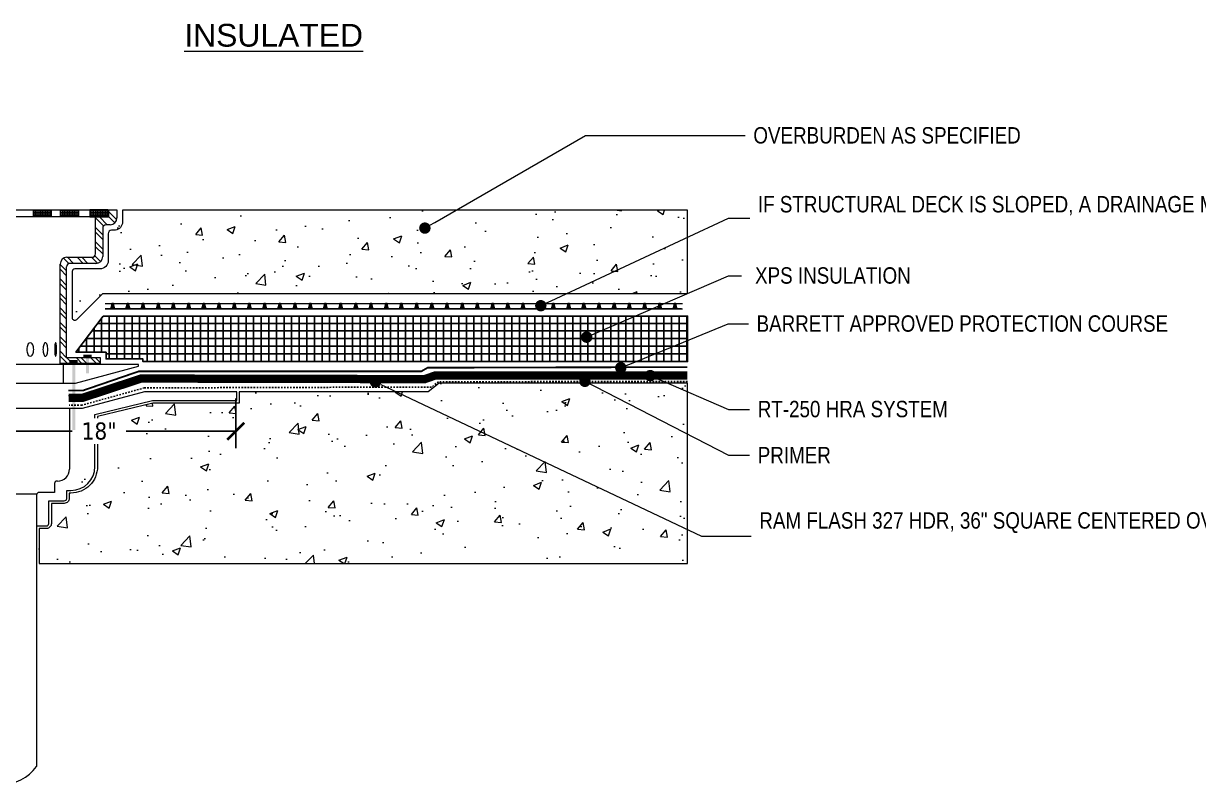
# Model space of a CAD drawing. Header units: inches. Extents: x -32 to 379, y 0 to 53.
# Drawn here: x 16.7 to 94, y 3.3 to 53.3 of the extents above; entities that cross this region are included whole.
import ezdxf
from ezdxf import colors
from ezdxf.entities.mleader import LeaderData, LeaderLine
from ezdxf.math import Vec2, Vec3

# ---------------------------------------------------------------- set-up
doc = ezdxf.new("R2010")
doc.units = ezdxf.units.IN
doc.header["$MEASUREMENT"] = 0
doc.linetypes.add('Dashed - Dense', pattern=[0.8, 0.5, -0.3])
doc.linetypes.add('DASHED2', pattern=[0.1875, 0.125, -0.0625])
for name, color, linetype, lineweight in [('Drainage Mat', 191, 'Continuous', 0), ('Others', 190, 'Continuous', 0), ('RAM HDR 327', 63, 'Continuous', 0), ('RT-250 HRA SYSTEM LIQUID', 241, 'Continuous', 0), ('RT-250 HRA SYSTEM MESH', 3, 'Continuous', 0), ('Text', 20, 'Continuous', 0)]:
    doc.layers.add(name, color=color, linetype=linetype, lineweight=lineweight)
for name, color, linetype in [('Insulation Border', 8, 'Continuous'), ('Insulation Foam', 9, 'Continuous'), ('Primer', 32, 'DASHED2')]:
    doc.layers.add(name, color=color, linetype=linetype)
doc.layers.add('Protection Course', color=99, linetype='Dashed - Dense', lineweight=0, true_color=0x216123)
doc.styles.add('Annotative', font='tahoma.ttf')
doc.styles.add('GENERATED_STYLE_3', font='')
doc.styles.get("Standard").update_dxf_attribs({"font": ''})
doc.styles.get('GENERATED_STYLE_3').set_extended_font_data('Arial Narrow')
doc.styles.get('Standard').set_extended_font_data('Arial Narrow')
doc.dimstyles.new('Annotative', dxfattribs={"dimscale": 0, "dimtxt": 0.09375, "dimasz": 0.09375, "dimexe": 0.09375, "dimexo": 0.09375, "dimgap": 0.0625, "dimtad": 0, "dimtih": 1, "dimtoh": 1, "dimlfac": -1, "dimzin": 3, "dimdsep": 46, "dimlunit": 4, "dimtxsty": 'Annotative', "dimblk": 'ARCHTICK', "dimcen": 0.09, "dimclrd": 256, "dimclre": 256, "dimclrt": 256, "dimadec": 0, "dimazin": 2, "dimtfac": 1, "dimtix": 1, "dimtofl": 0, "dimtmove": 1, "dimatfit": 1, "dimldrblk": 'CLOSEDBLANK', "dimfxl": 1, "dimtfill": 1, "dimtolj": 1, "dimtzin": 0, "dimarcsym": 0})

# ---------------------------------------------------------------- blocks, each defined once
blk = doc.blocks.new('*U17')
at = {"layer": 'Drainage Mat'}
h = blk.add_hatch(color=256, dxfattribs=at)
h.dxf.hatch_style = 1
h.paths.add_polyline_path([(0.5, 0.343), (0.447, 0.343), (0.355, 0), (0.5, 0), (0.645, 0), (0.553, 0.343)])
at = {"layer": 'Drainage Mat', "linetype": 'Continuous'}
for points in [[(0, 0.343), (1, 0.343)], [(0, 0), (1, 0)]]:
    blk.add_lwpolyline(points, dxfattribs=at)
blk.add_lwpolyline([(0.5, 0.343), (0.447, 0.343), (0.355, 0), (0.5, 0), (0.645, 0), (0.553, 0.343)], close=True, dxfattribs=at)
blk = doc.blocks.new('*U18')
at = {"layer": 'Drainage Mat', "color": 0, "linetype": 'ByBlock', "lineweight": -2, "transparency": 16777216}
for p in [(22.074, 34.567), (23.074, 34.567), (24.074, 34.567), (25.074, 34.567), (26.074, 34.567), (27.074, 34.567), (28.074, 34.567), (29.074, 34.567), (30.074, 34.567), (31.074, 34.567), (32.074, 34.567), (33.074, 34.567), (34.074, 34.567), (35.074, 34.567), (36.074, 34.567), (37.074, 34.567), (38.074, 34.567), (39.074, 34.567), (40.074, 34.567), (41.074, 34.567), (42.074, 34.567), (43.074, 34.567), (44.074, 34.567), (45.074, 34.567), (46.074, 34.567), (47.074, 34.567), (48.074, 34.567), (49.074, 34.567), (50.074, 34.567), (51.074, 34.567), (52.074, 34.567), (53.074, 34.567), (54.074, 34.567), (55.074, 34.567), (56.074, 34.567), (57.074, 34.567), (58.074, 34.567), (59.074, 34.567)]:
    blk.add_blockref('*U17', p, dxfattribs=at)
blk = doc.blocks.new('_Dot')
at = {"color": 0, "linetype": 'ByBlock', "lineweight": -2}
blk.add_line((-0.5, 0), (-1, 0), dxfattribs=at)
at = {"color": 0, "linetype": 'ByBlock', "const_width": 0.5}
blk.add_lwpolyline([(-0.25, 0, 1), (0.25, 0, 1)], format="xyb", close=True, dxfattribs=at)
blk = doc.blocks.new('_ArchTick')
at = {"color": 0, "linetype": 'ByBlock', "const_width": 0.15}
blk.add_lwpolyline([(-0.5, -0.5), (0.5, 0.5)], dxfattribs=at)
blk = doc.blocks.new('*D19')
at = {"layer": 'Defpoints', "color": 0, "transparency": 16777216}
for p in [(12.688, 29.425), (30.673, 29.79), (30.673, 26.51)]:
    blk.add_point(p, dxfattribs=at)
at = {"layer": 'Text', "lineweight": -2, "transparency": 16777216}
for p, q in [((30.673, 28.665), (30.673, 25.385)), ((12.688, 28.3), (12.688, 25.385)), ((12.688, 26.51), (19.904, 26.51)), ((30.673, 26.51), (23.457, 26.51))]:
    blk.add_line(p, q, dxfattribs=at)
at = {"layer": 'Text', "lineweight": -2, "transparency": 16777216, "xscale": 1.125, "yscale": 1.125, "zscale": 1.125, "rotation": 180}
blk.add_blockref('_ArchTick', (12.688, 26.51), dxfattribs=at)
at = {"layer": 'Text', "lineweight": -2, "transparency": 16777216, "xscale": 1.125, "yscale": 1.125, "zscale": 1.125}
blk.add_blockref('_ArchTick', (30.673, 26.51), dxfattribs=at)
at = {"layer": 'Text', "transparency": 16777216, "insert": (21.681, 26.51), "char_height": 1.125, "attachment_point": 5, "style": 'Annotative', "bg_fill": 3, "box_fill_scale": 1.25, "bg_fill_color": 9, "bg_fill_true_color": 13158600, "bg_fill_transparency": 0}
blk.add_mtext('\\A1;18"', dxfattribs=at)
blk = doc.blocks.new('_ClosedBlank')
at = {"color": 0, "linetype": 'ByBlock', "lineweight": -2}
for p, q in [((-1, 0.17), (0, 0)), ((-1, 0.17), (-1, -0.17)), ((0, 0), (-1, -0.17))]:
    blk.add_line(p, q, dxfattribs=at)

msp = doc.modelspace()

# ---------------------------------------------------------------- hatches: boundary and pattern name
at = {"layer": 'Insulation Foam'}
h = msp.add_hatch(dxfattribs=at)
h.set_pattern_fill('NET', color=256, scale=4)
h.set_pattern_definition([(0, (-883.15044, 24.10415), (0, 0.5), []), (90, (-883.15044, 24.10415), (-0.5, 3e-17), [])])
h.paths.add_polyline_path([(22.1483, 31.7015), (22.1483, 31.2648), (24.5632, 31.2648), (24.5632, 31.0941), (60.4024, 31.0941), (60.4024, 34.0829), (21.9526, 34.0829), (20.1548, 31.7015)])
at = {"layer": 'Others'}
h = msp.add_hatch(dxfattribs=at)
h.set_pattern_fill('CONCRETE___STRUCTURAL_0002', color=256, style=0, pattern_type=2)
h.set_pattern_definition([(50, (-41.259, -22.1648), (-5.46552, 0.47817), [0.5715, -6.2865]), (355, (-41.259, -22.165), (-1.05729, 5.7317), [0.4572, -5.0292]), (100.4514, (-40.804, -22.2046), (4.40824, 5.25353), [0.4857, -5.3427]), (46.184, (-41.259, -20.641), (-8.13238, 1.26125), [0.85725, -9.42975]), (96.6356, (-40.5815, -20.746), (7.12213, 7.4228), [0.72855, -8.01405]), (351.184, (-41.259, -20.641), (7.1221, 7.4228), [0.6858, -7.5438]), (21, (-40.497, -21.0218), (-4.54843, 3.06796), [0.5715, -6.2865]), (326, (-40.497, -21.022), (1.85406, 5.52564), [0.4572, -5.0292]), (71.4514, (-40.118, -21.2774), (6.4025, 2.45768), [0.4857, -5.3427]), (37.5, (-41.2592, -22.1648), (0.092658, 2.53665), [0, -4.96824, 0, -5.1054, 0, -5.04825]), (7.5, (-41.2592, -22.1648), (2.00459, 3.00542), [0, -2.91084, 0, -4.85394, 0, -1.92405]), (327.5, (-42.9585, -22.1648), (-4.067727, 0.171868), [0, -1.905, 0, -5.9436, 0, -7.8867]), (317.5, (-43.7205, -22.1648), (4.44388, 0.7628), [0, -2.4765, 0, -3.94716, 0, -5.6007])])
edge = h.paths.add_edge_path()
edge.add_line((22.2838, 39.5046), (22.2838, 37.7263))
edge.add_arc((21.7453, 37.7263), 0.5385, 270, 360, ccw=False)
edge.add_line((21.7453, 37.1878), (20.0912, 37.1878))
edge.add_arc((20.0912, 37.0082), 0.1795, 90, 180)
edge.add_line((19.9117, 37.0082), (19.9117, 33.9869))
edge.add_arc((20.0912, 33.9869), 0.1795, 180, 315)
edge.add_line((20.2181, 33.86), (21.9226, 35.5645))
edge.add_line((21.9226, 35.5645), (60.4024, 35.5645))
edge.add_line((60.4024, 35.5645), (60.4024, 41.0613))
edge.add_line((60.4024, 41.0613), (23.2228, 41.0613))
edge.add_line((23.2228, 41.0613), (23.2228, 40.269))
edge.add_arc((22.6664, 40.2768), 0.5565, 280.154934, 359.195855, ccw=False)
edge.add_line((22.7645, 39.729), (22.5082, 39.729))
edge.add_arc((22.5082, 39.5046), 0.2244, 90, 180)
at = {"layer": 'Others', "linetype": 'Continuous'}
for points in [[(20.2822, 31.1887), (19.7354, 31.1887), (19.7354, 30.9922), (20.2822, 30.9922)], [(19.9137, 30.9788), (19.9137, 26.5869), (20.1102, 26.5869), (20.1102, 30.9788)], [(21.185, 31.5361), (20.6383, 31.5361), (20.6383, 31.3396), (21.185, 31.3396)], [(20.8165, 31.3262), (20.8165, 30.3203), (21.013, 30.3203), (21.013, 31.3262)]]:
    msp.add_hatch(color=256, dxfattribs=at).paths.add_polyline_path(points)
at = {"layer": 'Others'}
h = msp.add_hatch(dxfattribs=at)
h.set_pattern_fill('CONCRETE___STRUCTURAL_0002', color=256, style=0, pattern_type=2)
h.set_pattern_definition([(50, (-173.225, 22.9474), (-5.46552, 0.47817), [0.5715, -6.2865]), (355, (-173.225, 22.9474), (-1.05729, 5.7317), [0.4572, -5.0292]), (100.4514, (-172.7697, 22.9075), (4.40824, 5.25353), [0.4857, -5.3427]), (46.1842, (-173.225, 24.4714), (-8.13238, 1.26125), [0.85725, -9.42975]), (96.6356, (-172.5475, 24.366), (7.12213, 7.42278), [0.72855, -8.01405]), (351.184, (-173.225, 24.471), (7.12212, 7.42278), [0.6858, -7.5438]), (21, (-172.463, 24.0904), (-4.54843, 3.06796), [0.5715, -6.2865]), (326, (-172.463, 24.0904), (1.85406, 5.52564), [0.4572, -5.0292]), (71.4514, (-172.084, 23.8347), (6.4025, 2.45768), [0.4857, -5.3427]), (37.5, (-173.2252, 22.9474), (0.092658, 2.536651), [0, -4.96824, 0, -5.1054, 0, -5.04825]), (7.5, (-173.2252, 22.9474), (2.00459, 3.005417), [0, -2.91084, 0, -4.85394, 0, -1.92405]), (327.5, (-174.9244, 22.9474), (-4.067727, 0.171868), [0, -1.905, 0, -5.9436, 0, -7.8867]), (317.5, (-175.6864, 22.9474), (4.44388, 0.7628), [0, -2.4765, 0, -3.94716, 0, -5.6007])])
edge = h.paths.add_edge_path()
edge.add_arc((19.3963, 22.0851), 0.3258, 270, 360, ccw=False)
edge.add_line((19.3963, 21.7593), (18.5453, 21.7593))
edge.add_line((18.5453, 21.7593), (18.5453, 20.436))
edge.add_arc((18.2195, 20.436), 0.3258, 270, 360, ccw=False)
edge.add_line((18.2195, 20.1102), (17.7444, 20.1102))
edge.add_line((17.7444, 20.1102), (17.7444, 17.7939))
edge.add_line((17.7444, 17.7939), (60.4024, 17.7939))
edge.add_line((60.4024, 17.7939), (60.4024, 29.6794))
edge.add_line((60.4024, 29.6794), (44.0673, 29.6794))
edge.add_line((44.0673, 29.6794), (43.3357, 29.097))
edge.add_line((43.3357, 29.097), (30.9038, 29.097))
edge.add_line((30.9038, 29.097), (30.9038, 28.3644))
edge.add_line((30.9038, 28.3644), (25.2095, 28.3644))
edge.add_line((25.2095, 28.3644), (21.5764, 27.4749))
edge.add_line((21.5764, 27.4749), (21.5764, 24.184))
edge.add_arc((19.8345, 24.1815), 1.7419, -90.083378, 0.083378, ccw=False)
edge.add_line((19.832, 22.4396), (19.722, 22.4396))
edge.add_line((19.722, 22.4396), (19.722, 22.0851))

# ---------------------------------------------------------------- linework, layer by layer
at = {"layer": 'Drainage Mat'}
msp.add_lwpolyline([(59.9968, 34.5674), (22.0738, 34.5674)], dxfattribs=at)
at = {"layer": 'Insulation Border', "linetype": 'Continuous', "flags": 128}
msp.add_lwpolyline([(22.1483, 31.7015), (22.1483, 31.2648), (24.5632, 31.2648), (24.5632, 31.0941), (60.4024, 31.0941), (60.4024, 34.0829), (21.9526, 34.0829), (20.1548, 31.7015)], close=True, dxfattribs=at)
at = {"layer": 'Insulation Border', "linetype": 'Continuous'}
msp.add_lwpolyline([(22.1483, 31.7015), (20.1548, 31.7015), (21.9526, 34.0829), (60.4024, 34.0829), (60.4024, 31.0941), (24.5632, 31.0941), (24.5632, 31.2648), (22.1483, 31.2648)], close=True, dxfattribs=at)
at = {"layer": 'Others', "linetype": 'Continuous'}
for p, q in [((4.3086, 41.086), (21.0681, 41.086)), ((17.3462, 41.086), (17.3462, 40.6188)), ((18.5582, 41.0226), (17.3462, 41.0226)), ((17.3939, 40.6188), (17.3939, 41.086)), ((17.5061, 40.6188), (17.5061, 41.086)), ((17.6183, 40.6188), (17.6183, 41.086)), ((17.7305, 40.6188), (17.7305, 41.086)), ((17.8427, 40.6188), (17.8427, 41.086)), ((17.9549, 40.6188), (17.9549, 41.086)), ((18.0671, 40.6188), (18.0671, 41.086)), ((18.1792, 40.6188), (18.1792, 41.086)), ((18.2914, 40.6188), (18.2914, 41.086)), ((18.4036, 40.6188), (18.4036, 41.086)), ((18.5158, 40.6188), (18.5158, 41.086)), ((18.5582, 40.6188), (18.5582, 41.086)), ((19.1288, 41.086), (19.1288, 40.6188)), ((20.3408, 41.0226), (19.1288, 41.0226)), ((19.1765, 40.6188), (19.1765, 41.086)), ((19.2887, 40.6188), (19.2887, 41.086)), ((19.4009, 40.6188), (19.4009, 41.086)), ((19.5131, 40.6188), (19.5131, 41.086)), ((19.6253, 40.6188), (19.6253, 41.086)), ((19.7375, 40.6188), (19.7375, 41.086)), ((19.8497, 40.6188), (19.8497, 41.086)), ((19.9618, 40.6188), (19.9618, 41.086)), ((20.074, 40.6188), (20.074, 41.086)), ((20.1862, 40.6188), (20.1862, 41.086)), ((20.2984, 40.6188), (20.2984, 41.086)), ((20.3408, 40.6188), (20.3408, 41.086)), ((22.2885, 41.086), (21.0701, 41.086)), ((21.0765, 41.086), (21.0765, 40.6188)), ((22.2885, 41.0226), (21.0765, 41.0226)), ((21.1243, 40.6188), (21.1243, 41.086)), ((21.2365, 40.6188), (21.2365, 41.086)), ((21.3486, 40.6188), (21.3486, 41.086)), ((21.4608, 40.6188), (21.4608, 41.086)), ((21.573, 40.6188), (21.573, 41.086)), ((21.6852, 40.6188), (21.6852, 41.086)), ((21.7974, 40.6188), (21.7974, 41.086)), ((21.9096, 40.6188), (21.9096, 41.086)), ((22.0218, 40.6188), (22.0218, 41.086)), ((22.134, 40.6188), (22.134, 41.086)), ((22.2462, 40.6188), (22.2462, 41.086)), ((22.2885, 40.6188), (22.2885, 41.086)), ((22.3198, 41.086), (22.8571, 41.086)), ((22.3198, 40.6057), (22.3198, 41.086)), ((22.8571, 41.0412), (22.8123, 41.086)), ((22.8571, 41.086), (22.8571, 40.5436)), ((21.0565, 40.6188), (4.3201, 40.6188)), ((18.5582, 40.9104), (17.3462, 40.9104)), ((18.5582, 40.7982), (17.3462, 40.7982)), ((18.5582, 40.686), (17.3462, 40.686)), ((20.3408, 40.9104), (19.1288, 40.9104)), ((20.3408, 40.7982), (19.1288, 40.7982)), ((20.3408, 40.686), (19.1288, 40.686)), ((21.0681, 40.6188), (22.2885, 40.6188)), ((22.2885, 40.9104), (21.0765, 40.9104)), ((22.2885, 40.7982), (21.0765, 40.7982)), ((22.2885, 40.686), (21.0765, 40.686)), ((21.4389, 40.6057), (22.3198, 40.6057)), ((21.4389, 38.1753), (21.4389, 40.6057)), ((21.9758, 40.0186), (21.4389, 40.5555)), ((22.2169, 40.0948), (21.706, 40.6057)), ((22.8406, 40.423), (22.3198, 40.9438)), ((22.7228, 40.2235), (22.3198, 40.6265)), ((21.9199, 39.4398), (21.4389, 39.9208)), ((21.9199, 39.1224), (21.4389, 39.6035)), ((21.9199, 39.8704), (21.9199, 38.0023)), ((22.4083, 40.0948), (22.1443, 40.0948)), ((21.9199, 38.4878), (21.4389, 38.9689)), ((19.6943, 37.5403), (19.3444, 37.8902)), ((19.5698, 37.9509), (21.2145, 37.9509)), ((19.9984, 37.5535), (19.601, 37.9509)), ((20.633, 37.5535), (20.2356, 37.9509)), ((20.9503, 37.5535), (20.553, 37.9509)), ((21.5732, 37.5653), (21.1876, 37.9509)), ((21.7795, 37.6763), (21.4027, 38.0531)), ((21.9199, 38.1705), (21.4389, 38.6515)), ((19.1211, 30.9689), (19.1211, 37.5021)), ((19.5459, 37.054), (19.1211, 37.4789)), ((19.5459, 36.7367), (19.1211, 37.1616)), ((19.5459, 31.3357), (19.5459, 37.3292)), ((21.4712, 37.5535), (19.7703, 37.5535)), ((19.5459, 36.1021), (19.1211, 36.5269)), ((19.5459, 35.7848), (19.1211, 36.2096)), ((19.5459, 35.1501), (19.1211, 35.575)), ((19.5459, 34.8328), (19.1211, 35.2576)), ((19.5459, 34.1982), (19.1211, 34.623)), ((19.5459, 33.8809), (19.1211, 34.3057)), ((19.5459, 33.2462), (19.1211, 33.6711)), ((19.5459, 32.9289), (19.1211, 33.3537)), ((19.5459, 32.2943), (19.1211, 32.7191)), ((19.5459, 31.9769), (19.1211, 32.4018)), ((19.5459, 31.3423), (19.1211, 31.7671)), ((19.6019, 30.9689), (19.1211, 31.4498)), ((21.7825, 30.9689), (19.1211, 30.9689)), ((21.7825, 31.3357), (19.5459, 31.3357)), ((19.9193, 30.9689), (19.5525, 31.3357)), ((20.5539, 30.9689), (20.1871, 31.3357)), ((20.8712, 30.9689), (20.5044, 31.3357)), ((21.5059, 30.9689), (21.1391, 31.3357)), ((21.7825, 31.0096), (21.4564, 31.3357)), ((21.7825, 30.9689), (21.7825, 31.3357)), ((24.281, 30.899), (1.4997, 30.899)), ((19.3452, 29.6774), (19.3452, 30.899)), ((20.1351, 29.6774), (24.281, 30.7883)), ((24.281, 30.7883), (24.281, 30.899)), ((5.6456, 29.6774), (20.1351, 29.6774)), ((19.7387, 27.9988), (6.042, 27.9988)), ((19.7387, 27.9988), (19.7387, 24.0116)), ((18.9506, 23.2235), (18.9106, 23.2235)), ((18.753, 22.4829), (17.7339, 22.4829)), ((18.753, 23.0659), (18.753, 22.4829)), ((8.1873, 22.3968), (17.5934, 22.3968)), ((17.5763, 22.3253), (17.5763, 4.433)), ((17.5763, 20.2783), (18.2195, 20.2783))]:
    msp.add_line(p, q, dxfattribs=at)
at = {"layer": 'Others', "flags": 128}
for points in [[(22.2838, 39.5046), (22.2838, 37.7263, -0.4142136), (21.7453, 37.1878), (20.0912, 37.1878, 0.4142136), (19.9117, 37.0082), (19.9117, 33.9869, 0.6681786), (20.2181, 33.86), (21.9226, 35.5645), (60.4024, 35.5645), (60.4024, 41.0613), (23.2228, 41.0613), (23.2228, 40.269, -0.3592383), (22.7645, 39.729), (22.5082, 39.729, 0.4142136)], [(19.722, 22.0851, -0.4142136), (19.3963, 21.7593), (18.5453, 21.7593), (18.5453, 20.436, -0.4142136), (18.2195, 20.1102), (17.7444, 20.1102), (17.7444, 17.7939), (60.4024, 17.7939), (60.4024, 29.6794), (44.0673, 29.6794), (43.3357, 29.097), (30.9038, 29.097), (30.9038, 28.3644), (25.2095, 28.3644), (21.5764, 27.4749), (21.5764, 24.184, -0.4150663), (19.832, 22.4396), (19.722, 22.4396)]]:
    msp.add_lwpolyline(points, format="xyb", close=True, dxfattribs=at)
at = {"layer": 'Others', "linetype": 'Continuous'}
for points in [[(17.0748, 32.2983, 0.1050534), (16.9912, 32.1969, 0.0669706), (16.9432, 32.0635, 0.1065329), (16.9432, 31.7087, 0.0669706), (16.9912, 31.5754, 0.1050534), (17.0748, 31.474, 0.3494504), (17.231, 31.474, 0.1050534), (17.3146, 31.5754, 0.0669706), (17.3627, 31.7087, 0.1065327), (17.3627, 32.0635, 0.0669706), (17.3146, 32.1969, 0.1050534), (17.231, 32.2983, 0.3494506), (17.0748, 32.2983)], [(18.1015, 32.3027, 0.0934925), (18.0384, 32.1969, 0.0501577), (18.0048, 32.0658, 0.075397), (18.0048, 31.7065, 0.0501577), (18.0384, 31.5754, 0.0934925), (18.1015, 31.4695, 0.4507399), (18.2029, 31.4695, 0.0934925), (18.266, 31.5754, 0.0501577), (18.2995, 31.7065, 0.0753969), (18.2995, 32.0658, 0.0501577), (18.266, 32.1969, 0.0934925), (18.2029, 32.3027, 0.4507401), (18.1015, 32.3027)], [(18.81, 32.3145, 0.0461623), (18.7825, 32.1969, 0.020018), (18.77, 32.0678, 0.0285671), (18.77, 31.7045, 0.020018), (18.7825, 31.5754, 0.0461623), (18.81, 31.4578, 0.7207989), (18.8409, 31.4578, 0.0461623), (18.8683, 31.5754, 0.020018), (18.8809, 31.7045, 0.0285671), (18.8809, 32.0678, 0.020018), (18.8683, 32.1969, 0.0461623), (18.8409, 32.3145, 0.7207988), (18.81, 32.3145)]]:
    msp.add_lwpolyline(points, format="xyb", dxfattribs=at)
for points in [[(21.4083, 24.184), (21.4083, 27.6068), (25.1892, 28.5326), (30.7356, 28.5326), (30.7356, 29.097), (24.6614, 29.097), (20.5627, 27.9988), (19.7387, 27.9988)], [(19.5539, 22.0851), (19.5539, 22.6078), (19.832, 22.6078)], [(18.3772, 20.436), (18.3772, 21.9275), (19.3963, 21.9275)]]:
    msp.add_lwpolyline(points, dxfattribs=at)
for centre, radius, start, end in [((22.4083, 40.5436), 0.4488, 270, 0), ((22.1443, 39.8704), 0.2244, 90, 180), ((19.5698, 37.5021), 0.4488, 90, 180), ((21.2145, 38.1753), 0.2244, 270, 0), ((21.4712, 38.0023), 0.4488, 270, 0), ((19.7703, 37.3292), 0.2244, 90, 180), ((18.9506, 24.0116), 0.7881, 270, 0), ((19.832, 24.184), 1.5763, 270, 0), ((18.9106, 23.0659), 0.1576, 90, 180), ((17.7339, 22.3253), 0.1576, 90, 180), ((19.3963, 22.0851), 0.1576, 270, 0), ((18.2195, 20.436), 0.1576, 270, 0), ((15.2317, 6.1874), 2.9283, 216.912578, 323.192728)]:
    msp.add_arc(centre, radius, start, end, dxfattribs=at)
at = {"layer": 'Primer', "ltscale": 0.2}
msp.add_lwpolyline([(60.3957, 29.7902), (44.014, 29.756), (43.5521, 29.4155), (24.6589, 29.3592), (20.5504, 28.2202), (19.7221, 28.2238)], dxfattribs=at)
at = {"layer": 'Protection Course', "ltscale": 0.2, "const_width": 0.1186}
msp.add_lwpolyline([(60.3807, 30.7283), (43.2975, 30.6868), (42.8826, 30.4473), (24.2956, 30.4473), (20.6374, 29.1904), (19.6656, 29.1875)], dxfattribs=at)
at = {"layer": 'RAM HDR 327', "const_width": 0.08}
msp.add_lwpolyline([(30.6253, 29.811), (24.4655, 29.8493), (20.5875, 28.5719), (19.6748, 28.5799)], dxfattribs=at)
at = {"layer": 'RT-250 HRA SYSTEM LIQUID', "const_width": 0.3}
for points in [[(60.3764, 30.0607), (43.8433, 30.0607), (43.1316, 29.811), (24.4655, 29.8493), (20.5875, 28.5719), (19.6748, 28.5799)], [(60.3764, 30.3087), (43.8011, 30.3087), (43.0896, 30.0591), (24.4259, 30.0974), (20.5488, 28.8202), (19.677, 28.8279)]]:
    msp.add_lwpolyline(points, dxfattribs=at)
at = {"layer": 'RT-250 HRA SYSTEM MESH'}
msp.add_lwpolyline([(60.3764, 30.3087), (43.8011, 30.3087), (43.0896, 30.0591), (24.4259, 30.0974), (20.5488, 28.8202), (19.677, 28.8279)], dxfattribs=at)

# ---------------------------------------------------------------- block references
at = {"layer": 'Drainage Mat'}
msp.add_blockref('*U18', (0, 0), dxfattribs=at)

# ---------------------------------------------------------------- texts
at = {"layer": 'Text', "linetype": 'Continuous', "insert": (27.289, 51.7949), "char_height": 1.5, "attachment_point": 7, "style": 'GENERATED_STYLE_3'}
msp.add_mtext('\\A1;\\pxql;{\\fArial|b0|i0|c0|p34;\\LINSULATED}', dxfattribs=at)

# ---------------------------------------------------------------- leaders
at = {"layer": 'Text'}
ml = msp.add_multileader_mtext('Standard', dxfattribs=at)
ml.set_content('OVERBURDEN AS SPECIFIED', color=256)
ml.set_leader_properties(color=256, lineweight=0)
ml.set_arrow_properties(name='DOT')
ml.build(insert=Vec2(0, 0))
ml.multileader.update_dxf_attribs({"text_left_attachment_type": 2, "text_right_attachment_type": 2, "dogleg_length": 11.2809, "arrow_head_size": 0.75, "scale": 12})
ctx = ml.context
ctx.base_point, ctx.scale, ctx.char_height, ctx.arrow_head_size, ctx.landing_gap_size, ctx.plane_origin = Vec3(64.1877, 45.9606), 12, 1.08, 0.75, 0.54, Vec3(41.2276, 39.4876)
ctx.left_attachment, ctx.right_attachment = 2, 2
notes = []
notes.append((ctx, [(0, (1, 1, 0), (53.6751, 45.9606), (1, 0), 10.5127, [(0, [(43.1165, 39.8725)], 0, [])])]))
ctx.mtext.insert, ctx.mtext.flow_direction = Vec3(64.7277, 46.5194), 5
ml = msp.add_multileader_mtext('Standard', dxfattribs=at)
ml.set_content('IF STRUCTURAL DECK IS SLOPED, A DRAINAGE MAT IS RECOMMENDED.', color=256)
ml.set_leader_properties(color=256, lineweight=0)
ml.set_arrow_properties(name='DOT')
ml.build(insert=Vec2(0, 0))
ml.multileader.update_dxf_attribs({"text_left_attachment_type": 2, "text_right_attachment_type": 2, "dogleg_length": 0.36, "arrow_head_size": 0.75, "scale": 12})
ctx = ml.context
ctx.base_point, ctx.scale, ctx.char_height, ctx.arrow_head_size, ctx.landing_gap_size, ctx.plane_origin = Vec3(64.4893, 40.518), 12, 1.08, 0.75, 0.54, Vec3(56.3991, 36.897)
ctx.left_attachment, ctx.right_attachment = 2, 2
notes.append((ctx, [(0, (1, 1, 0), (63.0971, 40.518), (1, 0), 1.3922, [(0, [(50.7465, 34.7671)], 0, [])])]))
ctx.mtext.insert, ctx.mtext.width, ctx.mtext.flow_direction = Vec3(65.0293, 41.9863), 22.097749, 5
ml = msp.add_multileader_mtext('Standard', dxfattribs=at)
ml.set_content(' XPS INSULATION', color=256)
ml.set_leader_properties(color=256, lineweight=0)
ml.set_arrow_properties(name='DOT')
ml.build(insert=Vec2(0, 0))
ml.multileader.update_dxf_attribs({"text_left_attachment_type": 2, "text_right_attachment_type": 2, "dogleg_length": 0.36, "arrow_head_size": 0.75, "scale": 12})
ctx = ml.context
ctx.base_point, ctx.scale, ctx.char_height, ctx.arrow_head_size, ctx.landing_gap_size, ctx.plane_origin = Vec3(63.9579, 36.7382), 12, 1.08, 0.75, 0.54, Vec3(61.4858, 34.415)
ctx.left_attachment, ctx.right_attachment = 2, 2
notes.append((ctx, [(0, (1, 1, 0), (63.0971, 36.7382), (1, 0), 0.8609, [(0, [(53.7635, 32.6956)], 0, [])])]))
ctx.mtext.insert, ctx.mtext.flow_direction = Vec3(64.4979, 37.297), 5
ml = msp.add_multileader_mtext('Standard', dxfattribs=at)
ml.set_content('BARRETT APPROVED PROTECTION COURSE', color=256)
ml.set_leader_properties(color=256, lineweight=0)
ml.set_arrow_properties(name='DOT')
ml.build(insert=Vec2(0, 0))
ml.multileader.update_dxf_attribs({"text_left_attachment_type": 2, "text_right_attachment_type": 2, "dogleg_length": 0.36, "arrow_head_size": 0.75, "scale": 12})
ctx = ml.context
ctx.base_point, ctx.scale, ctx.char_height, ctx.arrow_head_size, ctx.landing_gap_size, ctx.plane_origin = Vec3(64.4007, 33.5741), 12, 1.08, 0.75, 0.54, Vec3(62.2721, 30.6852)
ctx.left_attachment, ctx.right_attachment = 2, 2
notes.append((ctx, [(0, (1, 1, 0), (63.0782, 33.5741), (1, 0), 1.3225, [(0, [(56.0087, 30.6852)], 0, [])])]))
ctx.mtext.insert, ctx.mtext.flow_direction = Vec3(64.9407, 34.1329), 5
ml = msp.add_multileader_mtext('Standard', dxfattribs=at)
ml.set_content('PRIMER', color=256)
ml.set_leader_properties(color=256, lineweight=0)
ml.set_arrow_properties(name='DOT')
ml.build(insert=Vec2(0, 0))
ml.multileader.update_dxf_attribs({"text_left_attachment_type": 2, "text_right_attachment_type": 2, "dogleg_length": 0.36, "arrow_head_size": 0.75, "scale": 12})
ctx = ml.context
ctx.base_point, ctx.scale, ctx.char_height, ctx.arrow_head_size, ctx.landing_gap_size, ctx.plane_origin = Vec3(64.4783, 24.9351), 12, 1.08, 0.75, 0.54, Vec3(53.8961, 29.7902)
ctx.left_attachment, ctx.right_attachment = 2, 2
notes.append((ctx, [(0, (1, 1, 0), (63.0971, 24.9351), (1, 0), 1.3812, [(0, [(53.6475, 29.7902)], 0, [])])]))
ctx.mtext.insert, ctx.mtext.width, ctx.mtext.flow_direction = Vec3(65.0183, 25.4751), 21.401262, 5
ml = msp.add_multileader_mtext('Standard', dxfattribs=at)
ml.set_content('RT-250 HRA SYSTEM', color=256)
ml.set_leader_properties(color=256, lineweight=0)
ml.set_arrow_properties(name='DOT')
ml.build(insert=Vec2(0, 0))
ml.multileader.update_dxf_attribs({"text_left_attachment_type": 2, "text_right_attachment_type": 2, "dogleg_length": 0.36, "arrow_head_size": 0.75, "scale": 12})
ctx = ml.context
ctx.base_point, ctx.scale, ctx.char_height, ctx.arrow_head_size, ctx.landing_gap_size, ctx.plane_origin = Vec3(64.4783, 27.9465), 12, 1.08, 0.75, 0.54, Vec3(59.7207, 30.1513)
ctx.left_attachment, ctx.right_attachment = 2, 2
notes.append((ctx, [(0, (1, 1, 0), (63.0971, 27.9465), (1, 0), 1.3812, [(0, [(57.9465, 30.1681)], 0, [])])]))
ctx.mtext.insert, ctx.mtext.flow_direction = Vec3(65.0183, 28.5053), 5
ml = msp.add_multileader_mtext('Standard', dxfattribs=at)
ml.set_content('RAM FLASH 327 HDR, 36" SQUARE CENTERED OVER DRAIN, SET IN RT 250', color=256)
ml.set_leader_properties(color=256, lineweight=0)
ml.set_arrow_properties(name='DOT')
ml.build(insert=Vec2(0, 0))
ml.multileader.update_dxf_attribs({"text_left_attachment_type": 2, "text_right_attachment_type": 2, "dogleg_length": 0.36, "arrow_head_size": 0.75, "scale": 12})
ctx = ml.context
ctx.base_point, ctx.scale, ctx.char_height, ctx.arrow_head_size, ctx.landing_gap_size, ctx.plane_origin = Vec3(64.5822, 19.6107), 12, 1.08, 0.75, 0.54, Vec3(30.5242, 29.9968)
ctx.left_attachment, ctx.right_attachment = 2, 2
notes.append((ctx, [(0, (1, 1, 0), (61.322, 19.6107), (1, 0), 3.2602, [(0, [(39.8712, 29.7493)], 0, [])])]))
ctx.mtext.insert, ctx.mtext.width, ctx.mtext.flow_direction = Vec3(65.1222, 21.1767), 26.141095, 5
for ctx, leaders in notes:
    for number, flags, end, landing, length, lines in leaders:
        leader = LeaderData()
        leader.index, (leader.has_last_leader_line, leader.has_dogleg_vector, leader.attachment_direction) = number, flags
        leader.last_leader_point, leader.dogleg_vector, leader.dogleg_length = Vec3(end), Vec3(landing), length
        for number, points, colour, breaks in lines:
            line = LeaderLine()
            line.index, line.vertices, line.color, line.breaks = number, Vec3.list(points), colors.encode_raw_color(colour), breaks
            leader.lines.append(line)
        ctx.leaders.append(leader)

# ---------------------------------------------------------------- next in the draw order: dimensions: what is measured, and where the dimension line sits
dim = msp.add_linear_dim(base=(30.673, 26.5101), p1=(12.6883, 29.4248), p2=(30.673, 29.7904), text='18"', dimstyle='Annotative', override={"dimscale": 0, "dimdec": 3}, dxfattribs=at)
dim.commit()
dim.dimension.update_dxf_attribs({"geometry": '*D19', "text_midpoint": (21.6806, 26.5101)})

doc.saveas('drawing.dxf')
